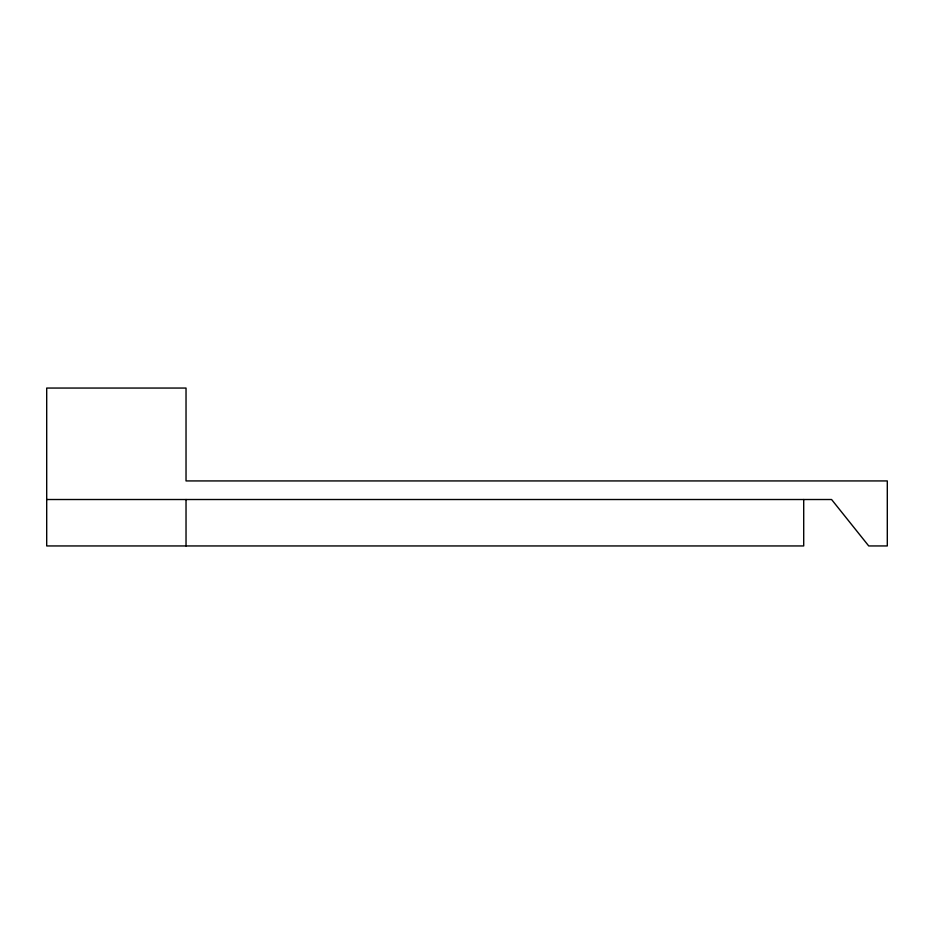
<?xml version="1.0" encoding="UTF-8"?>
<svg xmlns="http://www.w3.org/2000/svg" width="934" height="934" viewBox="0 0 934 934"><rect width="100%" height="100%" fill="white"/><g stroke="black" fill="none" stroke-linecap="round" stroke-linejoin="round"><path stroke-width="1.4" d="M46.7 499.515L831.575 499.515L868.725 545.946L887.3 545.946L887.3 480.928L186.029 480.928L186.029 388.054L46.7 388.054L46.7 545.946L803.707 545.946L803.707 499.515M186.029 499.515L186.029 545.946"/></g></svg>
